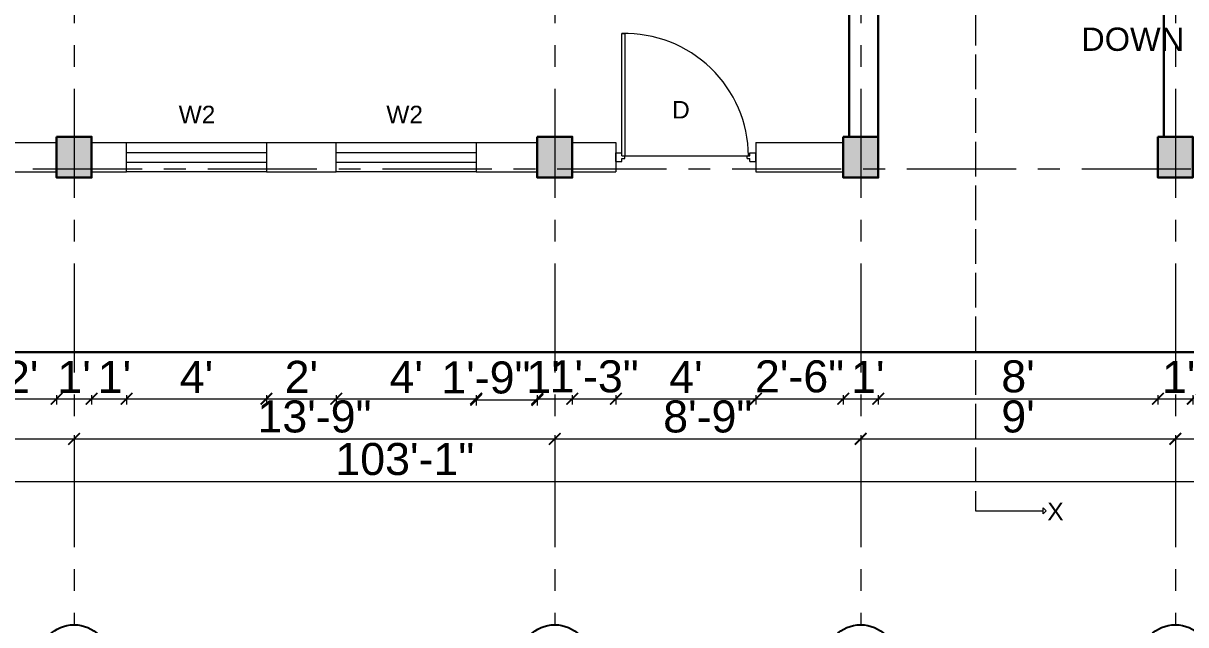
# Model space of a CAD drawing. Header units: inches. Extents: x -6800 to 96653, y -25814 to 17379.
# Drawn here: x 90549.2 to 90948.2, y -16047 to -15840.3 of the extents above; entities that cross this region are included whole.
import ezdxf

# ---------------------------------------------------------------- set-up
doc = ezdxf.new("R2010")
doc.units = ezdxf.units.IN
doc.header["$MEASUREMENT"] = 0
doc.header["$PDMODE"] = 34
doc.linetypes.add('ACAD_ISO02W100', pattern=[15, 12, -3])
doc.linetypes.add('CENTER', pattern=[2, 1.25, -0.25, 0.25, -0.25])
doc.layers.add('A-Windows', color=7, linetype='Continuous')
for name, color, linetype, lineweight in [('Cent line', 54, 'CENTER', 9), ('Column', 101, 'Continuous', 30), ('dimension', 50, 'Continuous', 20), ('dimension @ 1', 50, 'Continuous', 20), ('Door ele', 20, 'Continuous', 15), ('ele back', 51, 'Continuous', 15), ('Sec line', 7, 'ACAD_ISO02W100', 13), ('Wall', 90, 'Continuous', 30), ('Window', 140, 'Continuous', 13)]:
    doc.layers.add(name, color=color, linetype=linetype, lineweight=lineweight)
doc.styles.get("Standard").update_dxf_attribs({"font": 'arial.ttf'})
doc.dimstyles.get("Standard").update_dxf_attribs({"dimtxt": 7, "dimasz": 4, "dimexe": 2, "dimexo": 2, "dimgap": 2, "dimtad": 1, "dimdec": 0, "dimzin": 0, "dimdsep": 46, "dimlunit": 4, "dimtxsty": 'Standard', "dimblk": 'ARCHTICK', "dimcen": 0.25, "dimclrd": 256, "dimclre": 256, "dimclrt": 256, "dimadec": 0, "dimazin": 0, "dimtfac": 1, "dimtdec": 0, "dimtofl": 0, "dimtmove": 0, "dimatfit": 3, "dimfxl": 1, "dimfxlon": 1, "dimtolj": 1, "dimtzin": 0, "dimlwd": -1, "dimlwe": -1, "dimarcsym": 1})

# ---------------------------------------------------------------- blocks, each defined once
blk = doc.blocks.new('colarch')
at = {"layer": 'Column'}
h = blk.add_hatch(color=256, dxfattribs=at)
h.dxf.hatch_style = 1
h.paths.add_polyline_path([(-6740.22, 498.65), (-6728.22, 498.65), (-6728.22, 512.65), (-6740.22, 512.65)])
blk.add_lwpolyline([(-6740.22, 512.65), (-6728.22, 512.65), (-6728.22, 498.65), (-6740.22, 498.65)], close=True, dxfattribs=at)
blk = doc.blocks.new('_ArchTick')
at = {"color": 0, "linetype": 'ByBlock', "const_width": 0.15}
blk.add_lwpolyline([(-0.5, -0.5), (0.5, 0.5)], dxfattribs=at)
blk = doc.blocks.new('*D2333')
at = {"layer": 'Defpoints', "color": 0, "transparency": 16777216}
for p in [(90536.63, -15891.36), (90560.63, -15893.36), (90560.63, -15969.34)]:
    blk.add_point(p, dxfattribs=at)
at = {"layer": 'dimension', "transparency": 16777216}
for p, q in [((90536.63, -15968.09), (90536.63, -15971.34)), ((90560.63, -15968.09), (90560.63, -15971.34)), ((90536.63, -15969.34), (90560.63, -15969.34))]:
    blk.add_line(p, q, dxfattribs=at)
at = {"layer": 'dimension', "transparency": 16777216, "xscale": 4, "yscale": 4, "zscale": 4, "rotation": 180}
blk.add_blockref('_ArchTick', (90536.63, -15969.34), dxfattribs=at)
at = {"layer": 'dimension', "transparency": 16777216, "xscale": 4, "yscale": 4, "zscale": 4}
blk.add_blockref('_ArchTick', (90560.63, -15969.34), dxfattribs=at)
at = {"layer": 'dimension', "transparency": 16777216, "insert": (90548.63, -15961.82), "char_height": 11, "attachment_point": 5}
blk.add_mtext("\\A1;2'", dxfattribs=at)
blk = doc.blocks.new('*D2334')
at = {"layer": 'Defpoints', "color": 0, "transparency": 16777216}
for p in [(90560.63, -15893.36), (90572.63, -15893.36), (90572.63, -15969.34)]:
    blk.add_point(p, dxfattribs=at)
at = {"layer": 'dimension', "transparency": 16777216}
for p, q in [((90560.63, -15968.09), (90560.63, -15971.34)), ((90572.63, -15968.09), (90572.63, -15971.34)), ((90560.63, -15969.34), (90572.63, -15969.34))]:
    blk.add_line(p, q, dxfattribs=at)
at = {"layer": 'dimension', "transparency": 16777216, "xscale": 4, "yscale": 4, "zscale": 4, "rotation": 180}
blk.add_blockref('_ArchTick', (90560.63, -15969.34), dxfattribs=at)
at = {"layer": 'dimension', "transparency": 16777216, "xscale": 4, "yscale": 4, "zscale": 4}
blk.add_blockref('_ArchTick', (90572.63, -15969.34), dxfattribs=at)
at = {"layer": 'dimension', "transparency": 16777216, "insert": (90566.63, -15961.82), "char_height": 11, "attachment_point": 5}
blk.add_mtext("\\A1;1'", dxfattribs=at)
blk = doc.blocks.new('*D2335')
at = {"layer": 'Defpoints', "color": 0, "transparency": 16777216}
for p in [(90572.63, -15893.36), (90584.63, -15891.36), (90584.63, -15969.34)]:
    blk.add_point(p, dxfattribs=at)
at = {"layer": 'dimension', "transparency": 16777216}
for p, q in [((90572.63, -15968.09), (90572.63, -15971.34)), ((90584.63, -15968.09), (90584.63, -15971.34)), ((90572.63, -15969.34), (90584.63, -15969.34))]:
    blk.add_line(p, q, dxfattribs=at)
at = {"layer": 'dimension', "transparency": 16777216, "xscale": 4, "yscale": 4, "zscale": 4, "rotation": 180}
blk.add_blockref('_ArchTick', (90572.63, -15969.34), dxfattribs=at)
at = {"layer": 'dimension', "transparency": 16777216, "xscale": 4, "yscale": 4, "zscale": 4}
blk.add_blockref('_ArchTick', (90584.63, -15969.34), dxfattribs=at)
at = {"layer": 'dimension', "transparency": 16777216, "insert": (90580.47, -15961.82), "char_height": 11, "attachment_point": 5}
blk.add_mtext("\\A1;1'", dxfattribs=at)
blk = doc.blocks.new('*D2336')
at = {"layer": 'Defpoints', "color": 0, "transparency": 16777216}
for p in [(90584.63, -15891.36), (90632.63, -15891.36), (90632.63, -15969.34)]:
    blk.add_point(p, dxfattribs=at)
at = {"layer": 'dimension', "transparency": 16777216}
for p, q in [((90584.63, -15968.09), (90584.63, -15971.34)), ((90632.63, -15968.09), (90632.63, -15971.34)), ((90584.63, -15969.34), (90632.63, -15969.34))]:
    blk.add_line(p, q, dxfattribs=at)
at = {"layer": 'dimension', "transparency": 16777216, "xscale": 4, "yscale": 4, "zscale": 4, "rotation": 180}
blk.add_blockref('_ArchTick', (90584.63, -15969.34), dxfattribs=at)
at = {"layer": 'dimension', "transparency": 16777216, "xscale": 4, "yscale": 4, "zscale": 4}
blk.add_blockref('_ArchTick', (90632.63, -15969.34), dxfattribs=at)
at = {"layer": 'dimension', "transparency": 16777216, "insert": (90608.63, -15961.84), "char_height": 11, "attachment_point": 5}
blk.add_mtext("\\A1;4'", dxfattribs=at)
blk = doc.blocks.new('*D2337')
at = {"layer": 'Defpoints', "color": 0, "transparency": 16777216}
for p in [(90632.63, -15891.36), (90656.63, -15891.36), (90656.63, -15969.34)]:
    blk.add_point(p, dxfattribs=at)
at = {"layer": 'dimension', "transparency": 16777216}
for p, q in [((90632.63, -15968.09), (90632.63, -15971.34)), ((90656.63, -15968.09), (90656.63, -15971.34)), ((90632.63, -15969.34), (90656.63, -15969.34))]:
    blk.add_line(p, q, dxfattribs=at)
at = {"layer": 'dimension', "transparency": 16777216, "xscale": 4, "yscale": 4, "zscale": 4, "rotation": 180}
blk.add_blockref('_ArchTick', (90632.63, -15969.34), dxfattribs=at)
at = {"layer": 'dimension', "transparency": 16777216, "xscale": 4, "yscale": 4, "zscale": 4}
blk.add_blockref('_ArchTick', (90656.63, -15969.34), dxfattribs=at)
at = {"layer": 'dimension', "transparency": 16777216, "insert": (90644.63, -15961.82), "char_height": 11, "attachment_point": 5}
blk.add_mtext("\\A1;2'", dxfattribs=at)
blk = doc.blocks.new('*D2338')
at = {"layer": 'Defpoints', "color": 0, "transparency": 16777216}
for p in [(90656.63, -15891.36), (90704.63, -15891.36), (90704.63, -15969.34)]:
    blk.add_point(p, dxfattribs=at)
at = {"layer": 'dimension', "transparency": 16777216}
for p, q in [((90656.63, -15968.09), (90656.63, -15971.34)), ((90704.63, -15968.09), (90704.63, -15971.34)), ((90656.63, -15969.34), (90704.63, -15969.34))]:
    blk.add_line(p, q, dxfattribs=at)
at = {"layer": 'dimension', "transparency": 16777216, "xscale": 4, "yscale": 4, "zscale": 4, "rotation": 180}
blk.add_blockref('_ArchTick', (90656.63, -15969.34), dxfattribs=at)
at = {"layer": 'dimension', "transparency": 16777216, "xscale": 4, "yscale": 4, "zscale": 4}
blk.add_blockref('_ArchTick', (90704.63, -15969.34), dxfattribs=at)
at = {"layer": 'dimension', "transparency": 16777216, "insert": (90680.63, -15961.84), "char_height": 11, "attachment_point": 5}
blk.add_mtext("\\A1;4'", dxfattribs=at)
blk = doc.blocks.new('*D2339')
at = {"layer": 'Defpoints', "color": 0, "transparency": 16777216}
for p in [(90704.63, -15891.36), (90725.63, -15891.36), (90725.63, -15969.71)]:
    blk.add_point(p, dxfattribs=at)
at = {"layer": 'dimension', "transparency": 16777216}
for p, q in [((90704.63, -15968.46), (90704.63, -15971.71)), ((90725.63, -15968.46), (90725.63, -15971.71)), ((90704.63, -15969.71), (90725.63, -15969.71))]:
    blk.add_line(p, q, dxfattribs=at)
at = {"layer": 'dimension', "transparency": 16777216, "xscale": 4, "yscale": 4, "zscale": 4, "rotation": 180}
blk.add_blockref('_ArchTick', (90704.63, -15969.71), dxfattribs=at)
at = {"layer": 'dimension', "transparency": 16777216, "xscale": 4, "yscale": 4, "zscale": 4}
blk.add_blockref('_ArchTick', (90725.63, -15969.71), dxfattribs=at)
at = {"layer": 'dimension', "transparency": 16777216, "insert": (90707.97, -15962.1), "char_height": 11, "attachment_point": 5}
blk.add_mtext('\\A1;1\'-9"', dxfattribs=at)
blk = doc.blocks.new('*D2340')
at = {"layer": 'Defpoints', "color": 0, "transparency": 16777216}
for p in [(90725.63, -15891.36), (90737.63, -15891.36), (90737.63, -15969.34)]:
    blk.add_point(p, dxfattribs=at)
at = {"layer": 'dimension', "transparency": 16777216}
for p, q in [((90725.63, -15968.09), (90725.63, -15971.34)), ((90737.63, -15968.09), (90737.63, -15971.34)), ((90725.63, -15969.34), (90737.63, -15969.34))]:
    blk.add_line(p, q, dxfattribs=at)
at = {"layer": 'dimension', "transparency": 16777216, "xscale": 4, "yscale": 4, "zscale": 4, "rotation": 180}
blk.add_blockref('_ArchTick', (90725.63, -15969.34), dxfattribs=at)
at = {"layer": 'dimension', "transparency": 16777216, "xscale": 4, "yscale": 4, "zscale": 4}
blk.add_blockref('_ArchTick', (90737.63, -15969.34), dxfattribs=at)
at = {"layer": 'dimension', "transparency": 16777216, "insert": (90727.62, -15961.82), "char_height": 11, "attachment_point": 5}
blk.add_mtext("\\A1;1'", dxfattribs=at)
blk = doc.blocks.new('*D2341')
at = {"layer": 'Defpoints', "color": 0, "transparency": 16777216}
for p in [(90752.63, -15891.36), (90800.63, -15891.36), (90800.63, -15969.34)]:
    blk.add_point(p, dxfattribs=at)
at = {"layer": 'dimension', "transparency": 16777216}
for p, q in [((90752.63, -15968.09), (90752.63, -15971.34)), ((90800.63, -15968.09), (90800.63, -15971.34)), ((90752.63, -15969.34), (90800.63, -15969.34))]:
    blk.add_line(p, q, dxfattribs=at)
at = {"layer": 'dimension', "transparency": 16777216, "xscale": 4, "yscale": 4, "zscale": 4, "rotation": 180}
blk.add_blockref('_ArchTick', (90752.63, -15969.34), dxfattribs=at)
at = {"layer": 'dimension', "transparency": 16777216, "xscale": 4, "yscale": 4, "zscale": 4}
blk.add_blockref('_ArchTick', (90800.63, -15969.34), dxfattribs=at)
at = {"layer": 'dimension', "transparency": 16777216, "insert": (90776.63, -15961.84), "char_height": 11, "attachment_point": 5}
blk.add_mtext("\\A1;4'", dxfattribs=at)
blk = doc.blocks.new('*D2342')
at = {"layer": 'Defpoints', "color": 0, "transparency": 16777216}
for p in [(90800.63, -15891.36), (90830.63, -15893.36), (90830.63, -15969.34)]:
    blk.add_point(p, dxfattribs=at)
at = {"layer": 'dimension', "transparency": 16777216}
for p, q in [((90800.63, -15968.09), (90800.63, -15971.34)), ((90830.63, -15968.09), (90830.63, -15971.34)), ((90800.63, -15969.34), (90830.63, -15969.34))]:
    blk.add_line(p, q, dxfattribs=at)
at = {"layer": 'dimension', "transparency": 16777216, "xscale": 4, "yscale": 4, "zscale": 4, "rotation": 180}
blk.add_blockref('_ArchTick', (90800.63, -15969.34), dxfattribs=at)
at = {"layer": 'dimension', "transparency": 16777216, "xscale": 4, "yscale": 4, "zscale": 4}
blk.add_blockref('_ArchTick', (90830.63, -15969.34), dxfattribs=at)
at = {"layer": 'dimension', "transparency": 16777216, "insert": (90815.63, -15961.72), "char_height": 11, "attachment_point": 5}
blk.add_mtext('\\A1;2\'-6"', dxfattribs=at)
blk = doc.blocks.new('*D2343')
at = {"layer": 'Defpoints', "color": 0, "transparency": 16777216}
for p in [(90830.63, -15893.36), (90842.63, -15893.36), (90842.63, -15969.34)]:
    blk.add_point(p, dxfattribs=at)
at = {"layer": 'dimension', "transparency": 16777216}
for p, q in [((90830.63, -15968.09), (90830.63, -15971.34)), ((90842.63, -15968.09), (90842.63, -15971.34)), ((90830.63, -15969.34), (90842.63, -15969.34))]:
    blk.add_line(p, q, dxfattribs=at)
at = {"layer": 'dimension', "transparency": 16777216, "xscale": 4, "yscale": 4, "zscale": 4, "rotation": 180}
blk.add_blockref('_ArchTick', (90830.63, -15969.34), dxfattribs=at)
at = {"layer": 'dimension', "transparency": 16777216, "xscale": 4, "yscale": 4, "zscale": 4}
blk.add_blockref('_ArchTick', (90842.63, -15969.34), dxfattribs=at)
at = {"layer": 'dimension', "transparency": 16777216, "insert": (90839.07, -15961.82), "char_height": 11, "attachment_point": 5}
blk.add_mtext("\\A1;1'", dxfattribs=at)
blk = doc.blocks.new('*D2344')
at = {"layer": 'Defpoints', "color": 0, "transparency": 16777216}
for p in [(90842.63, -15893.36), (90938.63, -15893.36), (90938.63, -15969.34)]:
    blk.add_point(p, dxfattribs=at)
at = {"layer": 'dimension', "transparency": 16777216}
for p, q in [((90842.63, -15968.09), (90842.63, -15971.34)), ((90938.63, -15968.09), (90938.63, -15971.34)), ((90842.63, -15969.34), (90938.63, -15969.34))]:
    blk.add_line(p, q, dxfattribs=at)
at = {"layer": 'dimension', "transparency": 16777216, "xscale": 4, "yscale": 4, "zscale": 4, "rotation": 180}
blk.add_blockref('_ArchTick', (90842.63, -15969.34), dxfattribs=at)
at = {"layer": 'dimension', "transparency": 16777216, "xscale": 4, "yscale": 4, "zscale": 4}
blk.add_blockref('_ArchTick', (90938.63, -15969.34), dxfattribs=at)
at = {"layer": 'dimension', "transparency": 16777216, "insert": (90890.63, -15961.72), "char_height": 11, "attachment_point": 5}
blk.add_mtext("\\A1;8'", dxfattribs=at)
blk = doc.blocks.new('*D2345')
at = {"layer": 'Defpoints', "color": 0, "transparency": 16777216}
for p in [(90938.63, -15893.36), (90950.63, -15893.36), (90950.63, -15969.34)]:
    blk.add_point(p, dxfattribs=at)
at = {"layer": 'dimension', "transparency": 16777216}
for p, q in [((90938.63, -15968.09), (90938.63, -15971.34)), ((90950.63, -15968.09), (90950.63, -15971.34)), ((90938.63, -15969.34), (90950.63, -15969.34))]:
    blk.add_line(p, q, dxfattribs=at)
at = {"layer": 'dimension', "transparency": 16777216, "xscale": 4, "yscale": 4, "zscale": 4, "rotation": 180}
blk.add_blockref('_ArchTick', (90938.63, -15969.34), dxfattribs=at)
at = {"layer": 'dimension', "transparency": 16777216, "xscale": 4, "yscale": 4, "zscale": 4}
blk.add_blockref('_ArchTick', (90950.63, -15969.34), dxfattribs=at)
at = {"layer": 'dimension', "transparency": 16777216, "insert": (90945.78, -15961.82), "char_height": 11, "attachment_point": 5}
blk.add_mtext("\\A1;1'", dxfattribs=at)
blk = doc.blocks.new('*D2362')
at = {"layer": 'Defpoints', "color": 0, "transparency": 16777216}
for p in [(90461.63, -15893.36), (90566.63, -15893.36), (90566.63, -15983.12)]:
    blk.add_point(p, dxfattribs=at)
at = {"layer": 'dimension', "transparency": 16777216}
for p, q in [((90461.63, -15981.87), (90461.63, -15985.12)), ((90461.63, -15983.12), (90566.63, -15983.12)), ((90566.63, -15981.87), (90566.63, -15985.12))]:
    blk.add_line(p, q, dxfattribs=at)
at = {"layer": 'dimension', "transparency": 16777216, "xscale": 4, "yscale": 4, "zscale": 4, "rotation": 180}
blk.add_blockref('_ArchTick', (90461.63, -15983.12), dxfattribs=at)
at = {"layer": 'dimension', "transparency": 16777216, "xscale": 4, "yscale": 4, "zscale": 4}
blk.add_blockref('_ArchTick', (90566.63, -15983.12), dxfattribs=at)
at = {"layer": 'dimension', "transparency": 16777216, "insert": (90514.13, -15975.5), "char_height": 11, "attachment_point": 5}
blk.add_mtext('\\A1;8\'-9"', dxfattribs=at)
blk = doc.blocks.new('*D2363')
at = {"layer": 'Defpoints', "color": 0, "transparency": 16777216}
for p in [(90566.63, -15893.36), (90731.63, -15893.36), (90731.63, -15983.12)]:
    blk.add_point(p, dxfattribs=at)
at = {"layer": 'dimension', "transparency": 16777216}
for p, q in [((90566.63, -15981.87), (90566.63, -15985.12)), ((90566.63, -15983.12), (90731.63, -15983.12)), ((90731.63, -15981.87), (90731.63, -15985.12))]:
    blk.add_line(p, q, dxfattribs=at)
at = {"layer": 'dimension', "transparency": 16777216, "xscale": 4, "yscale": 4, "zscale": 4, "rotation": 180}
blk.add_blockref('_ArchTick', (90566.63, -15983.12), dxfattribs=at)
at = {"layer": 'dimension', "transparency": 16777216, "xscale": 4, "yscale": 4, "zscale": 4}
blk.add_blockref('_ArchTick', (90731.63, -15983.12), dxfattribs=at)
at = {"layer": 'dimension', "transparency": 16777216, "insert": (90649.13, -15975.5), "char_height": 11, "attachment_point": 5}
blk.add_mtext('\\A1;13\'-9"', dxfattribs=at)
blk = doc.blocks.new('*D2364')
at = {"layer": 'Defpoints', "color": 0, "transparency": 16777216}
for p in [(90731.63, -15893.36), (90836.63, -15893.36), (90836.63, -15983.12)]:
    blk.add_point(p, dxfattribs=at)
at = {"layer": 'dimension', "transparency": 16777216}
for p, q in [((90731.63, -15981.87), (90731.63, -15985.12)), ((90731.63, -15983.12), (90836.63, -15983.12)), ((90836.63, -15981.87), (90836.63, -15985.12))]:
    blk.add_line(p, q, dxfattribs=at)
at = {"layer": 'dimension', "transparency": 16777216, "xscale": 4, "yscale": 4, "zscale": 4, "rotation": 180}
blk.add_blockref('_ArchTick', (90731.63, -15983.12), dxfattribs=at)
at = {"layer": 'dimension', "transparency": 16777216, "xscale": 4, "yscale": 4, "zscale": 4}
blk.add_blockref('_ArchTick', (90836.63, -15983.12), dxfattribs=at)
at = {"layer": 'dimension', "transparency": 16777216, "insert": (90784.13, -15975.5), "char_height": 11, "attachment_point": 5}
blk.add_mtext('\\A1;8\'-9"', dxfattribs=at)
blk = doc.blocks.new('*D2365')
at = {"layer": 'Defpoints', "color": 0, "transparency": 16777216}
for p in [(90836.63, -15893.36), (90944.63, -15893.36), (90944.63, -15983.12)]:
    blk.add_point(p, dxfattribs=at)
at = {"layer": 'dimension', "transparency": 16777216}
for p, q in [((90836.63, -15981.87), (90836.63, -15985.12)), ((90836.63, -15983.12), (90944.63, -15983.12)), ((90944.63, -15981.87), (90944.63, -15985.12))]:
    blk.add_line(p, q, dxfattribs=at)
at = {"layer": 'dimension', "transparency": 16777216, "xscale": 4, "yscale": 4, "zscale": 4, "rotation": 180}
blk.add_blockref('_ArchTick', (90836.63, -15983.12), dxfattribs=at)
at = {"layer": 'dimension', "transparency": 16777216, "xscale": 4, "yscale": 4, "zscale": 4}
blk.add_blockref('_ArchTick', (90944.63, -15983.12), dxfattribs=at)
at = {"layer": 'dimension', "transparency": 16777216, "insert": (90890.63, -15975.5), "char_height": 11, "attachment_point": 5}
blk.add_mtext("\\A1;9'", dxfattribs=at)
blk = doc.blocks.new('*D2366')
at = {"layer": 'Defpoints', "color": 0, "transparency": 16777216}
for p in [(90944.63, -15893.36), (91097.63, -15893.36), (91097.63, -15983.12)]:
    blk.add_point(p, dxfattribs=at)
at = {"layer": 'dimension', "transparency": 16777216}
for p, q in [((90944.63, -15981.87), (90944.63, -15985.12)), ((90944.63, -15983.12), (91097.63, -15983.12)), ((91097.63, -15981.87), (91097.63, -15985.12))]:
    blk.add_line(p, q, dxfattribs=at)
at = {"layer": 'dimension', "transparency": 16777216, "xscale": 4, "yscale": 4, "zscale": 4, "rotation": 180}
blk.add_blockref('_ArchTick', (90944.63, -15983.12), dxfattribs=at)
at = {"layer": 'dimension', "transparency": 16777216, "xscale": 4, "yscale": 4, "zscale": 4}
blk.add_blockref('_ArchTick', (91097.63, -15983.12), dxfattribs=at)
at = {"layer": 'dimension', "transparency": 16777216, "insert": (91021.13, -15975.5), "char_height": 11, "attachment_point": 5}
blk.add_mtext('\\A1;12\'-9"', dxfattribs=at)
blk = doc.blocks.new('*D2368')
at = {"layer": 'Defpoints', "color": 0, "transparency": 16777216}
for p in [(90061.63, -15953.36), (91298.63, -15953.36), (91298.63, -15997.73)]:
    blk.add_point(p, dxfattribs=at)
at = {"layer": 'dimension', "transparency": 16777216}
for p, q in [((90061.63, -15996.48), (90061.63, -15999.73)), ((91298.63, -15996.48), (91298.63, -15999.73)), ((90061.63, -15997.73), (91298.63, -15997.73))]:
    blk.add_line(p, q, dxfattribs=at)
at = {"layer": 'dimension', "transparency": 16777216, "xscale": 4, "yscale": 4, "zscale": 4, "rotation": 180}
blk.add_blockref('_ArchTick', (90061.63, -15997.73), dxfattribs=at)
at = {"layer": 'dimension', "transparency": 16777216, "xscale": 4, "yscale": 4, "zscale": 4}
blk.add_blockref('_ArchTick', (91298.63, -15997.73), dxfattribs=at)
at = {"layer": 'dimension', "transparency": 16777216, "insert": (90680.13, -15990.11), "char_height": 11, "attachment_point": 5}
blk.add_mtext('\\A1;103\'-1"', dxfattribs=at)
blk = doc.blocks.new('*D2379')
at = {"layer": 'Defpoints', "color": 0, "transparency": 16777216}
for p in [(90737.63, -15969.34), (90752.63, -15969.34), (90752.63, -15969.34)]:
    blk.add_point(p, dxfattribs=at)
at = {"layer": 'dimension', "transparency": 16777216}
for p, q in [((90737.63, -15969.34), (90737.63, -15971.34)), ((90737.63, -15969.34), (90752.63, -15969.34)), ((90752.63, -15969.34), (90752.63, -15971.34))]:
    blk.add_line(p, q, dxfattribs=at)
at = {"layer": 'dimension', "transparency": 16777216, "xscale": 4, "yscale": 4, "zscale": 4, "rotation": 180}
blk.add_blockref('_ArchTick', (90737.63, -15969.34), dxfattribs=at)
at = {"layer": 'dimension', "transparency": 16777216, "xscale": 4, "yscale": 4, "zscale": 4}
blk.add_blockref('_ArchTick', (90752.63, -15969.34), dxfattribs=at)
at = {"layer": 'dimension', "transparency": 16777216, "insert": (90745.13, -15961.72), "char_height": 11, "attachment_point": 5}
blk.add_mtext('\\A1;1\'-3"', dxfattribs=at)

msp = doc.modelspace()

# ---------------------------------------------------------------- linework, layer by layer
at = {"transparency": 33554651}
for centre in [(90566.63, -16059.11), (90731.63, -16059.11), (90836.63, -16059.11), (90944.63, -16059.11)]:
    msp.add_circle(centre, 12.12, dxfattribs=at)
at = {"layer": 'Cent line', "ltscale": 30, "transparency": 33554643}
for p, q in [((90566.63, -15562.88), (90566.63, -16046.98)), ((90731.63, -15562.88), (90731.63, -16046.98)), ((90836.63, -15562.88), (90836.63, -16046.98)), ((90944.63, -15562.88), (90944.63, -16046.98)), ((90012.48, -15890.36), (91380.93, -15890.36))]:
    msp.add_line(p, q, dxfattribs=at)
at = {"layer": 'dimension', "transparency": 33554651}
msp.add_lwpolyline([(90061.63, -15607.36), (91298.63, -15607.36), (91298.63, -15953.36), (90061.63, -15953.36)], close=True, dxfattribs=at)
at = {"layer": 'Door ele', "transparency": 33554651}
msp.add_line((90875.99, -16007.82), (90899.27, -16007.82), dxfattribs=at)
at = {"layer": 'ele back', "transparency": 33554651}
for p, q in [((90754.63, -15885.86), (90754.63, -15843.86)), ((90754.63, -15843.86), (90755.63, -15843.86)), ((90755.63, -15843.86), (90755.63, -15885.86)), ((90752.63, -15884.86), (90754.63, -15884.86)), ((90752.63, -15887.86), (90752.63, -15884.86)), ((90754.63, -15885.86), (90754.63, -15884.86)), ((90798.63, -15884.86), (90800.63, -15884.86)), ((90798.63, -15885.86), (90798.63, -15884.86)), ((90800.63, -15887.86), (90800.63, -15884.86)), ((90752.63, -15887.86), (90754.63, -15887.86)), ((90754.63, -15885.86), (90755.63, -15885.86)), ((90754.63, -15886.86), (90755.63, -15886.86)), ((90754.63, -15887.86), (90754.63, -15886.86)), ((90755.63, -15886.86), (90755.63, -15885.86)), ((90755.63, -15885.86), (90798.13, -15885.86)), ((90797.63, -15886.86), (90797.63, -15885.86)), ((90797.63, -15885.86), (90798.63, -15885.86)), ((90797.63, -15886.86), (90798.63, -15886.86)), ((90798.63, -15887.86), (90798.63, -15886.86)), ((90798.63, -15887.86), (90800.63, -15887.86))]:
    msp.add_line(p, q, dxfattribs=at)
msp.add_lwpolyline([(90899.27, -16006.82), (90900.27, -16007.82), (90899.27, -16008.82), (90899.27, -16007.82)], close=True, dxfattribs=at)
msp.add_arc((90755.63, -15886.36), 42.5, 0.6741, 91.3483, dxfattribs=at)
at = {"layer": 'Sec line', "transparency": 33554651}
msp.add_line((90875.99, -15566.05), (90875.99, -16007.82), dxfattribs=at)
at = {"layer": 'Wall', "transparency": 33554651}
for p, q in [((90832.63, -15633.36), (90832.63, -15879.36)), ((90842.63, -15633.36), (90842.63, -15879.36)), ((90940.63, -15879.36), (90940.63, -15633.36))]:
    msp.add_line(p, q, dxfattribs=at)
msp.add_lwpolyline([(91286.63, -15619.36), (91298.63, -15619.36), (91298.63, -15953.36), (90061.63, -15953.36), (90061.63, -15607.36), (90079.63, -15607.36)], dxfattribs=at)
at = {"layer": 'Window', "transparency": 33554651}
for p, q in [((90536.63, -15881.36), (90560.63, -15881.36)), ((90572.63, -15881.36), (90584.63, -15881.36)), ((90632.63, -15881.36), (90656.63, -15881.36)), ((90704.63, -15881.36), (90725.63, -15881.36)), ((90737.63, -15881.36), (90752.63, -15881.36)), ((90752.63, -15881.36), (90752.63, -15891.36)), ((90800.63, -15881.36), (90830.63, -15881.36)), ((90800.63, -15881.36), (90800.63, -15891.36)), ((90584.63, -15884.7), (90632.63, -15884.7)), ((90656.63, -15884.7), (90704.63, -15884.7)), ((90584.63, -15888.03), (90632.63, -15888.03)), ((90656.63, -15888.03), (90704.63, -15888.03)), ((90536.63, -15891.36), (90560.63, -15891.36)), ((90572.63, -15891.36), (90584.63, -15891.36)), ((90632.63, -15891.36), (90656.63, -15891.36)), ((90704.63, -15891.36), (90725.63, -15891.36)), ((90737.63, -15891.36), (90752.63, -15891.36)), ((90800.63, -15891.36), (90830.63, -15891.36))]:
    msp.add_line(p, q, dxfattribs=at)
for points in [[(90584.63, -15881.36), (90632.63, -15881.36), (90632.63, -15891.36), (90584.63, -15891.36)], [(90656.63, -15881.36), (90704.63, -15881.36), (90704.63, -15891.36), (90656.63, -15891.36)]]:
    msp.add_lwpolyline(points, close=True, dxfattribs=at)

# ---------------------------------------------------------------- block references
at = {"layer": 'Wall', "transparency": 33554651}
for p in [(97300.85, -16392.02), (97465.85, -16392.02), (97570.85, -16392.02), (97678.85, -16392.02)]:
    msp.add_blockref('colarch', p, dxfattribs=at)

# ---------------------------------------------------------------- texts
at = {"transparency": 33554651, "char_height": 6, "width": 837.6015, "attachment_point": 1}
for insert in [(90602.53, -15868.7), (90673.81, -15868.7)]:
    msp.add_mtext('W2', dxfattribs=dict(at, insert=insert))
at = {"transparency": 33554651, "char_height": 6, "attachment_point": 1}
for s, width, gutter_width, insert in [('D', 837.6015, 65.57, (90771.91, -15867.07)), ('X', 6194.3914, 6.05, (90900.69, -16005.09))]:
    msp.add_mtext_dynamic_manual_height_columns(s, width=width, gutter_width=gutter_width, heights=[0], dxfattribs=dict(at, insert=insert))
at = {"layer": 'A-Windows', "ltscale": 10, "transparency": 33554687, "insert": (90912.31, -15841.84), "char_height": 8, "attachment_point": 1}
msp.add_mtext_dynamic_manual_height_columns('DOWN', width=837.6015, gutter_width=65.57, heights=[0], dxfattribs=at)

# ---------------------------------------------------------------- dimensions: what is measured, and where the dimension line sits
at = {"layer": 'dimension @ 1', "transparency": 33554651}
for base, p1, p2, picture, middle in [((90566.63, -15983.12), (90461.63, -15893.36), (90566.63, -15893.36), '*D2362', (90514.13, -15975.5)), ((90560.63, -15969.34), (90536.63, -15891.36), (90560.63, -15893.36), '*D2333', (90548.63, -15961.82)), ((90731.63, -15983.12), (90566.63, -15893.36), (90731.63, -15893.36), '*D2363', (90649.13, -15975.5)), ((90632.63, -15969.34), (90584.63, -15891.36), (90632.63, -15891.36), '*D2336', (90608.63, -15961.84)), ((90656.63, -15969.34), (90632.63, -15891.36), (90656.63, -15891.36), '*D2337', (90644.63, -15961.82)), ((90704.63, -15969.34), (90656.63, -15891.36), (90704.63, -15891.36), '*D2338', (90680.63, -15961.84)), ((90836.63, -15983.12), (90731.63, -15893.36), (90836.63, -15893.36), '*D2364', (90784.13, -15975.5)), ((90800.63, -15969.34), (90752.63, -15891.36), (90800.63, -15891.36), '*D2341', (90776.63, -15961.84)), ((90944.63, -15983.12), (90836.63, -15893.36), (90944.63, -15893.36), '*D2365', (90890.63, -15975.5)), ((90938.63, -15969.34), (90842.63, -15893.36), (90938.63, -15893.36), '*D2344', (90890.63, -15961.72)), ((91097.63, -15983.12), (90944.63, -15893.36), (91097.63, -15893.36), '*D2366', (91021.13, -15975.5)), ((91298.63, -15997.73), (90061.63, -15953.36), (91298.63, -15953.36), '*D2368', (90680.13, -15990.11))]:
    dim = msp.add_linear_dim(base=base, p1=p1, p2=p2, dimstyle='Standard', override={"dimscale": 1, "dimtxt": 11, "dimtix": 0, "dimtofl": 0, "dimtmove": 0, "dimatfit": 3, "dimfxl": 1.25}, dxfattribs=at)
    dim.commit()
    dim.dimension.update_dxf_attribs({"geometry": picture, "text_midpoint": middle})
for base, p1, p2, picture, middle in [((90572.63, -15969.34), (90560.63, -15893.36), (90572.63, -15893.36), '*D2334', (90566.63, -15969.34)), ((90584.63, -15969.34), (90572.63, -15893.36), (90584.63, -15891.36), '*D2335', (90580.47, -15969.34)), ((90725.63, -15969.71), (90704.63, -15891.36), (90725.63, -15891.36), '*D2339', (90707.97, -15969.71)), ((90737.63, -15969.34), (90725.63, -15891.36), (90737.63, -15891.36), '*D2340', (90727.62, -15969.34)), ((90830.63, -15969.34), (90800.63, -15891.36), (90830.63, -15893.36), '*D2342', (90815.63, -15969.34)), ((90842.63, -15969.34), (90830.63, -15893.36), (90842.63, -15893.36), '*D2343', (90839.07, -15969.34)), ((90950.63, -15969.34), (90938.63, -15893.36), (90950.63, -15893.36), '*D2345', (90945.78, -15969.34)), ((90752.63, -15969.34), (90737.63, -15969.34), (90752.63, -15969.34), '*D2379', (90745.13, -15969.34))]:
    dim = msp.add_linear_dim(base=base, p1=p1, p2=p2, dimstyle='Standard', override={"dimscale": 1, "dimtxt": 11, "dimtix": 0, "dimtofl": 0, "dimtmove": 0, "dimatfit": 3, "dimfxl": 1.25}, dxfattribs=at)
    dim.commit()
    dim.dimension.update_dxf_attribs({"geometry": picture, "text_midpoint": middle, "dimtype": 160})

doc.saveas('drawing.dxf')
